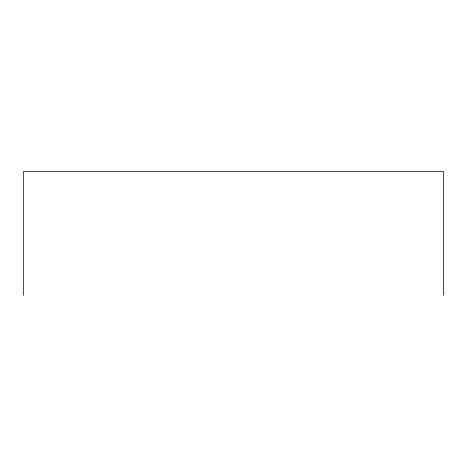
<?xml version="1.0" encoding="UTF-8"?>
<svg xmlns="http://www.w3.org/2000/svg" width="467" height="467" viewBox="0 0 467 467"><rect width="100%" height="100%" fill="white"/><g stroke="black" fill="none" stroke-linecap="round" stroke-linejoin="round"><path stroke-width="0.7" d="M443.65 295.372L443.65 171.628L23.35 171.628L23.35 295.372"/></g></svg>
